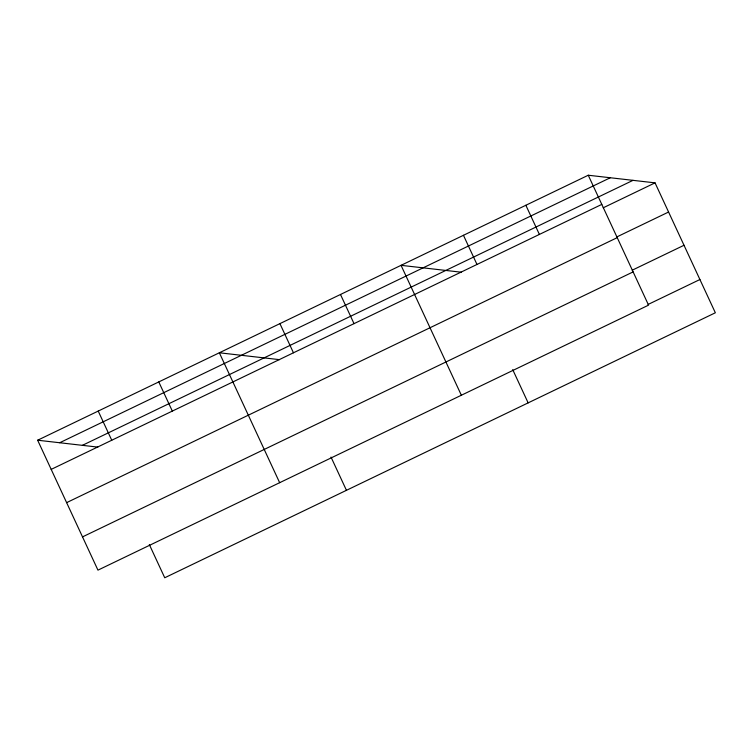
<?xml version="1.0" encoding="UTF-8"?>
<svg xmlns="http://www.w3.org/2000/svg" width="753" height="753" viewBox="0 0 753 753"><rect width="100%" height="100%" fill="white"/><g stroke="black" fill="none" stroke-linecap="round" stroke-linejoin="round"><path stroke-width="1.13" d="M588.262 175.233L648.559 305.144L97.956 570.143L37.65 440.223L588.262 175.233L655.044 182.857L715.35 312.777L164.738 577.767L149.31 544.523M59.694 442.745L610.297 177.746M82.397 445.334L633.009 180.344M51.185 469.392L601.798 204.392M603.219 207.8L655.044 182.857M616.754 236.969L668.589 212.026M66.622 502.637L617.234 237.647M632.191 270.214L684.016 245.271M82.519 536.889L633.132 271.899M648.088 304.466L699.913 279.523M461.231 272.2L401.048 265.329L461.354 395.24M279.523 359.652L219.349 352.781L279.655 482.692M37.65 440.223L97.824 447.103M525.858 205.268L539.393 234.428M463.453 235.294L476.988 264.463M512.708 369.619L528.145 402.874M340.488 294.479L354.023 323.649M279.918 323.63L293.454 352.79M331.009 457.071L346.446 490.316M158.779 381.931L172.324 411.091M98.219 411.082L111.755 440.241"/></g></svg>
